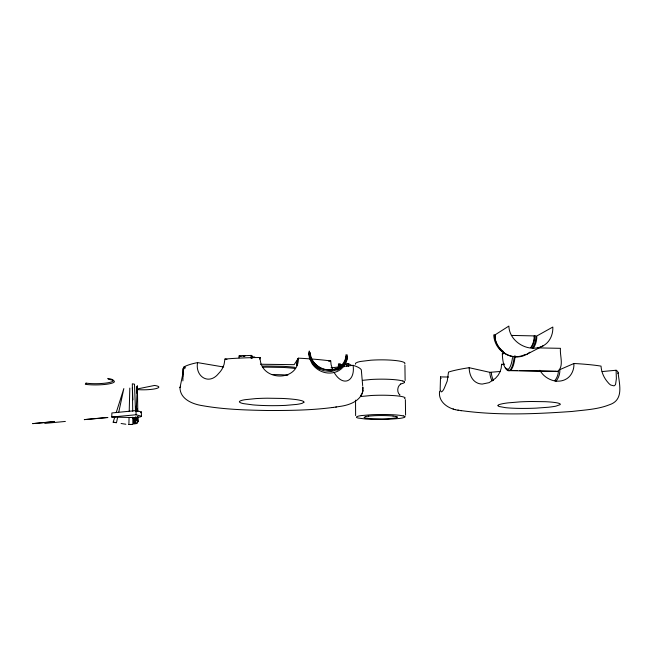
<?xml version="1.0" encoding="UTF-8"?>
<svg xmlns="http://www.w3.org/2000/svg" width="653" height="653" viewBox="0 0 653 653"><rect width="100%" height="100%" fill="white"/><g stroke="black" fill="none" stroke-linecap="round" stroke-linejoin="round"><path stroke-width="0.98" d="M448.587 377.042L440.53 376.903L440.163 389.417L441.012 391.784A17.345 3.657 -86.3 0 0 442.187 391.392L442.677 390.886A17.476 4.979 -85.6 0 0 444.244 388.29L447.215 381.099L448.521 372.063L450.497 371.459A91.298 12.285 -1.5 0 1 466.52 368.104L469.164 367.704L489.848 372.332L500.337 371.459M602.123 371.565L616.089 370.243L616.375 378.74L615.559 384.421A18.251 5.91 81.4 0 1 613.951 385.85L610.824 385.074A18.251 8.53 79.5 0 1 608.041 382.536C603.976 378.03 601.421 372.186 601.021 366.113L597.585 365.598A91.159 12.268 -1.5 0 0 576.542 363.648L573.914 363.509C574.305 370.039 571.097 377.067 564.869 379.736A18.839 17.264 54.4 0 1 559.572 381.099L557.695 381.172A18.847 17.655 45.5 0 1 551.997 380.201C546.961 378.503 542.439 375.01 539.9 370.284M135.889 417.128L135.873 419.153L137.93 421.495L137.179 422.997L135.881 423.707L135.808 418.614M135.065 417.92L135.008 423.895L134.918 417.789M251.168 358.219L251.299 355.379L251.87 355.665L251.838 358.473M251.299 358.228L251.193 355.403L239.104 355.95L239.022 357.844M251.78 358.497L251.805 355.607M223.693 367.019L197.573 362.611L195.402 363.06A92.359 13.231 0.3 0 0 184.57 366.619L183.566 367.264L183.493 369.157M397.228 417.096L397.228 417.243A16.015 1.641 -0.3 0 1 396.469 417.675L395.979 417.814A17.084 1.747 -0.3 0 1 392.959 418.32L387.262 418.777A17.084 1.747 -0.3 0 1 381.801 418.94L373.565 418.834A17.125 1.755 -0.3 0 1 369.99 418.622L365.084 417.953A17.117 1.755 -0.3 0 1 364.072 417.536L365.337 416.671M182.767 376.642L183.109 368.627L185.028 368.659M183.109 368.627L182.881 380.879M132.42 424.393L128.886 424.507L129.065 417.43M129.221 411.366L129.808 388.111M141.44 416.222L141.391 411.896L136.118 410.582L111.883 412.957L111.753 417.055L133.653 417.577A15.419 1.551 1 0 0 137.154 417.34A15.411 1.551 1 0 0 140.419 416.867L141.44 416.222L136.004 414.761L111.753 417.055M136.004 414.761L136.118 410.582M343.07 366.48L353.102 365.329C355.444 381.662 342.67 387.498 333.952 372.194M439.649 391C437.698 402.134 448.864 409.235 458.561 410.255M504.655 364.113L501.553 364.309L501.21 368.161L500.027 371.9L498.084 375.344L495.431 378.348L489.121 382.65L482.289 384.062A18.594 15.435 -73.1 0 1 477.563 383.074C471.613 380.593 469.213 373.712 469.164 367.704M135.946 417.161L135.873 419.153L137.856 420.989L137.595 422.54M136.159 411.178L136.338 406.19M136.804 393.228L137.048 386.25L136.82 392.208M136.093 411.088L136.281 406.117M332.81 369.933L331.128 364.847L330.704 360.938L326.304 360.391A92.285 13.207 0.3 0 0 301.343 358.317L298.405 358.171C298.756 382.862 259.625 381.279 260.155 357.477L251.797 357.64A92.391 13.223 0.3 0 0 231.57 358.554L224.959 359.044L224.061 364.488L222.265 368.7A18.913 15.346 -66.1 0 1 218.706 373.377C208.911 385.784 194.961 376.381 197.573 362.611M136.175 410.949L137.391 385.694L137.783 411.545M404.419 382.095L404.403 382.372A23.247 3.094 -0.4 0 1 403.276 383.189L402.55 383.45A24.798 3.298 -0.4 0 1 400.624 383.948M141.554 412.092L140.526 412.761M404.868 416.761L404.852 416.973A23.361 2.392 -0.3 0 1 403.717 417.61L402.991 417.814A24.928 2.555 -0.3 0 1 398.55 418.549L388.339 419.291A24.985 2.563 -0.3 0 1 382.34 419.455L370.406 419.291A24.985 2.563 -0.3 0 1 365.207 418.989L358.024 418.018A24.977 2.563 -0.3 0 1 356.522 417.406L356.579 416.769L358.277 416.141A24.961 2.555 -0.3 0 1 361.484 415.561L371.524 414.728A24.904 2.555 -0.3 0 1 379.826 414.5L381.964 414.484A23.377 2.4 -0.3 0 1 388.233 414.573L390.216 414.639A24.912 2.555 -0.3 0 1 397.293 415.071L398.779 415.218A23.369 2.4 -0.3 0 1 402.321 415.741L403.179 415.928M346.245 355.803L345.739 359.411A17.002 16.447 30.8 0 1 338.336 369.255L331.34 371.524L323.774 370.741A19.419 18.774 30.5 0 1 313.073 362.701L310.673 357.518L309.938 352.449L311.212 357.926L312.999 361.313A19.41 18.766 30.4 0 0 323.692 369.337L331.259 370.129L338.254 367.859A16.994 16.439 30.7 0 0 345.657 358.024L346.163 354.424M347.249 354.865L346.71 358.701A18.104 17.509 30.7 0 1 338.825 369.182L337.095 370.071M347.331 356.252L346.792 360.089A18.104 17.517 30.9 0 1 338.915 370.577C334.263 373.296 328.5 373.753 323.39 372.153A20.676 19.998 30.6 0 1 312.003 363.599L309.44 358.081L308.673 352.767L310.02 358.595L311.922 362.211A20.667 19.99 30.4 0 0 319.505 369.149M363.011 390.551L362.097 393.783L360.742 395.457M183.109 372.52L179.999 387.694L180.62 386.339M363.182 387.67C363.199 400.207 350.049 405.129 339.642 406.46C315.97 410.247 291.907 410.533 267.991 410.517C246.075 410.1 224.012 409.504 202.381 405.66C192.529 404.15 180.089 399.146 179.983 387.637M116.471 422.72L117.736 416.867M118.789 411.986L123.841 388.559L116.218 412.574M113.173 422.181L116.152 422.662L113.173 422.181L114.699 417.373M362.472 389.425L362.758 386.788M259.437 359.109L260.155 357.477M239.594 356.22L241.414 356.171M298.405 358.171L294.144 364.668L260.4 364.243M400.746 384.046C397.146 386.184 396.657 392.429 399.938 395.041L399.66 394.836M338.434 367.688L338.483 364.072L338.368 367.704M239.104 355.95L239.627 356.163M526.873 354.277L543.59 345.559C550.038 341.886 553.181 334.238 552.822 327.039L536.79 335.993A21.745 20.635 51.6 0 1 533.191 348.449M512.515 357.518A18.717 5.346 -88.9 0 1 506.761 369.386A18.717 5.346 -88.9 0 1 502.32 353.722L504.116 352.718M135.881 423.707L137.179 422.997M543.59 345.559C529.542 353.624 509.291 342.262 508.867 326.067L494.664 335.111A21.745 20.635 51.6 0 0 507.414 354.767A21.745 20.635 51.6 0 0 529.812 352.187M573.914 363.509L559.874 369.614A18.047 17.076 55.5 0 1 555.842 381.409M254.752 357.02L252.164 356.848M509.585 370.651L557.344 371.475C564.478 366.782 559.597 355.583 560.462 348.327L537.443 347.878M347.241 364.023L344.058 364.113M137.228 388.976L154.516 385.45A14.007 2.4 -1.3 0 1 155.945 388.617A14.007 2.4 -1.3 0 1 137.636 389.612M360.987 396.493L371.19 395.506A25.304 3.012 -0.4 0 1 379.63 395.236L381.801 395.22A23.753 2.832 -0.4 0 1 388.168 395.318L390.192 395.4A25.304 3.012 -0.4 0 1 397.383 395.914L398.893 396.085A23.745 2.832 -0.4 0 1 402.493 396.697L403.358 396.926A25.32 3.012 -0.4 0 1 405.08 397.906L405.064 398.159A23.737 2.824 -0.4 0 1 404.476 398.665M362.603 380.324L371.239 379.466A24.781 3.289 -0.4 0 1 379.491 379.173L381.613 379.156A23.263 3.094 -0.4 0 1 387.858 379.271L389.833 379.352A24.781 3.298 -0.4 0 1 396.877 379.915L398.346 380.103A23.255 3.094 -0.4 0 1 401.881 380.772L402.73 381.026M332.271 407.578L332.801 407.505M335.813 407.08L336.377 406.999M328.679 361.182L330.704 360.938M331.03 367.859L340.058 366.823M368.48 416.157L374.414 415.708A17.076 1.747 -0.3 0 1 380.07 415.553L381.523 415.545A16.023 1.641 -0.3 0 1 385.792 415.61L387.147 415.651A17.076 1.747 -0.3 0 1 391.98 415.945L393 416.043M44.788 423.405L65.365 421.43M338.425 364.113L339.944 364.056L339.96 367.623M348.531 366.374L348.522 363.688L346.98 363.729L346.931 366.455M128.886 424.507L131.637 424.458M272.309 374.504L281.916 374.773A33.074 4.506 0.3 0 1 287.851 375.173M183.566 367.264L185.599 367.296M508.393 370.373L517.47 370.537M519.486 370.569L555.801 371.222M511.34 335.422L534.611 335.911A20.365 19.329 51.6 0 1 531.232 347.576M557.344 371.475L556.046 371.214M348.653 366.39L348.522 363.688M341.348 364.798L339.944 364.056M132.82 418.361L135.783 419.03L135.71 417.038M295.148 367.353L292.977 367.108A37.107 5.306 0.3 0 0 283.231 366.341L266.922 366.031A37.082 5.297 0.3 0 0 262.424 366.145M295.213 368.463L293.042 368.219A37.229 5.281 0.3 0 0 283.263 367.451L266.889 367.149A37.164 5.273 0.3 0 0 262.384 367.255M457.949 410.141C495.717 415.773 534.219 414.1 572.175 411.447C584.623 409.929 597.577 409.464 609.355 404.787C624.244 400.02 619.281 384.201 618.105 372.724M125.858 424.238L121.099 423.503M224.959 359.044L226.958 359.395M460.683 410.639L461.271 410.745M395.44 416.394L396.028 416.524M501.553 364.309L503.479 364.774M502.32 353.722L503.161 353.934M453.06 408.925L453.59 409.072M455.076 409.48L455.582 409.619M353.102 365.329L355.297 366.072A92.408 13.248 0.3 0 1 361.321 369.876L362.66 385.58M351.6 365.443L348.637 363.705M616.089 370.243L617.101 370.945A91.265 12.301 -1.5 0 1 617.877 373.622M340.025 364.023L340.074 367.639M312.469 360.497L310.575 356.865M355.493 364.211L355.542 363.256L357.281 362.317A25.5 3.812 -0.5 0 1 360.546 361.46L370.806 360.211A25.451 3.804 -0.5 0 1 379.287 359.868L381.474 359.852A23.892 3.575 -0.5 0 1 387.882 359.983L389.914 360.081A25.451 3.804 -0.5 0 1 397.146 360.734L398.665 360.946A23.875 3.575 -0.5 0 1 402.289 361.721L403.162 362.007A25.459 3.804 -0.5 0 1 404.893 363.248L404.876 363.566A23.867 3.567 -0.5 0 1 404.672 363.884M309.995 356.342L309.236 350.979L309.31 352.383M440.53 376.903L440.587 377.72A91.583 12.334 -1.5 0 0 441.101 378.577M137.236 408.607L137.342 410.582M137.661 416.532L137.93 421.495L137.856 416.524M132.355 387.743L132.91 399.856M133.726 418.034L134.004 424.091L133.914 418.002M135.489 411.064L134.485 384.184L132.33 383.801L132.722 411.243M132.779 417.194L132.877 424.311M404.917 365.149L405.121 380.479M405.374 399.644L405.578 415.128M355.534 400.158L355.624 415.586M344 365.051L343.943 366.847M344.964 363.517A18.096 17.68 38.6 0 0 347.306 358.219L347.225 356.824A18.088 17.68 38.4 0 1 345.853 360.448M312.469 360.497A20.659 20.178 38 0 0 323.831 369.076C328.932 370.675 334.703 370.178 339.315 367.419A18.088 17.68 38.4 0 0 340.931 366.333M514.295 355.975A19.957 5.714 -88.9 0 1 505.406 367.41M515.16 355.877A19.965 5.73 -88.9 0 1 506.736 368.382M503.316 351.518A20.365 19.329 51.6 0 1 494.705 335.136L493.766 334.875A21.737 20.627 51.6 0 0 525.322 354.375M530.783 347.625A20.365 19.329 51.6 0 0 534.154 335.96L535.868 335.756A21.737 20.627 51.6 0 1 532.268 348.204M495.317 337.177A20.365 19.329 51.6 0 1 495.154 335.079M493.546 380.438A16.839 14.856 -76.3 0 1 491.358 372.357M492.182 380.936A17.957 15.835 -76.3 0 1 489.856 372.332M558.405 371.484A16.913 16.007 55.5 0 1 554.658 380.813M393.098 416.092A16.015 1.641 -0.3 0 1 395.538 416.443M403.276 415.879A24.928 2.555 -0.3 0 1 404.974 416.712M396.093 416.492A17.084 1.747 -0.3 0 1 397.293 417.055M402.828 380.952A24.798 3.298 -0.4 0 1 404.517 382.021M365.386 416.63A17.117 1.755 -0.3 0 1 368.545 416.116M296.837 364.072L296.829 365.402L297.695 358.53L296.837 364.072M498.076 405.309L497.978 405.57A32.046 3.51 -1.2 0 0 499.235 406.525L505.732 407.692A32.054 3.51 -1.2 0 0 512.572 408.182L516.523 408.337A29.907 3.273 -1.2 0 0 522.922 408.427L527.371 408.394A32.07 3.518 -1.2 0 0 536.284 408.125L548.373 407.243A31.989 3.51 -1.2 0 0 555.858 406.158L560.143 404.648A32.03 3.51 -1.2 0 0 559.678 403.644L558.437 403.179A29.956 3.281 -1.2 0 0 555.311 402.558L552.454 402.207A32.013 3.502 -1.2 0 0 545.239 401.693L531.86 401.497A31.956 3.502 -1.2 0 0 520.172 401.864L508.026 402.877A32.038 3.51 -1.2 0 0 502.198 403.791L500.157 404.289A29.94 3.281 -1.2 0 0 498.337 405.056L498.076 405.309M303.963 402.166L302.347 403.236A33.123 3.845 0.3 0 1 296.748 404.403L285.892 405.358A33.197 3.853 0.3 0 1 277.084 405.644L272.472 405.676A30.952 3.583 0.3 0 1 265.559 405.578L261.086 405.415A33.181 3.853 0.3 0 1 252.842 404.884L243.553 403.636A33.164 3.845 0.3 0 1 240.198 402.599L239.488 402.052A31.001 3.592 0.3 0 1 239.773 401.22L240.867 400.681A33.156 3.845 0.3 0 1 245.063 399.693L255.723 398.608A33.083 3.828 0.3 0 1 267.257 398.208L281.786 398.428A33.148 3.836 0.3 0 1 290.471 398.975L294.217 399.35A31.009 3.6 0.3 0 1 298.813 400.028L301.106 400.534A33.164 3.845 0.3 0 1 303.694 401.611L303.963 402.166M244.908 355.934L243.063 356.024L244.908 355.934M86.033 383.14L85.331 384.331A17.655 3.102 -0.8 0 0 110.079 383.662A17.655 3.102 -0.8 0 0 108.488 379.328L107.753 378.43A16.562 2.922 -0.8 0 1 109.247 382.511A16.562 2.922 -0.8 0 1 86.033 383.14M53.668 421.618L32.65 423.626L54.526 421.699L53.668 421.618M107.051 417.463L84.27 419.626L107.892 417.553L107.051 417.463"/></g></svg>
